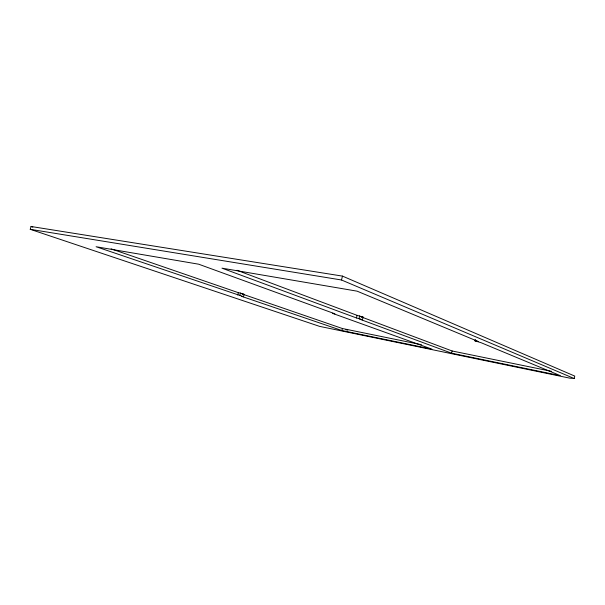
<?xml version="1.0" encoding="UTF-8"?>
<svg xmlns="http://www.w3.org/2000/svg" width="605" height="605" viewBox="0 0 605 605"><rect width="100%" height="100%" fill="white"/><g stroke="black" fill="none" stroke-linecap="round" stroke-linejoin="round"><path stroke-width="0.91" d="M574.198 378.511L574.75 376.083L342.475 276.107L31.044 226.489L30.25 229.31L319.553 326.36L569.766 378.14L574.198 378.511L341.492 279.986L30.25 229.31M236.963 270.276L357.109 315.349L363.106 317.126L362.455 319.727L359.892 319.236L451.572 353.184L560.321 375.644L481.126 342.725L474.993 340.865L475.341 339.42M451.572 353.184L452.101 350.976L361.419 316.959M341.885 330.527L342.392 328.515L242.038 293.947L244.11 294.34L243.497 296.684L241.425 296.284L341.885 330.527L431.909 349.123L332.425 313.314L334.89 313.791L198.69 264.204L96.097 246.734L243.497 296.684M362.455 319.727L356.458 317.958L357.109 315.349M359.022 318.457L359.68 315.833M341.492 279.986L342.475 276.107M237.727 295.021L238.34 292.676L111.101 248.844M239.799 295.421L240.412 293.07L238.34 292.676M360.542 316.634L363.106 317.126M474.993 340.865L478.109 341.47L357.101 291.164L221.982 268.166L356.458 317.958M342.392 328.515L421.413 344.691M452.101 350.976L551.654 371.357M345.909 329.71L347.754 330.088M31.044 226.489L32.836 227.094M240.412 293.07L244.11 294.34"/></g></svg>
